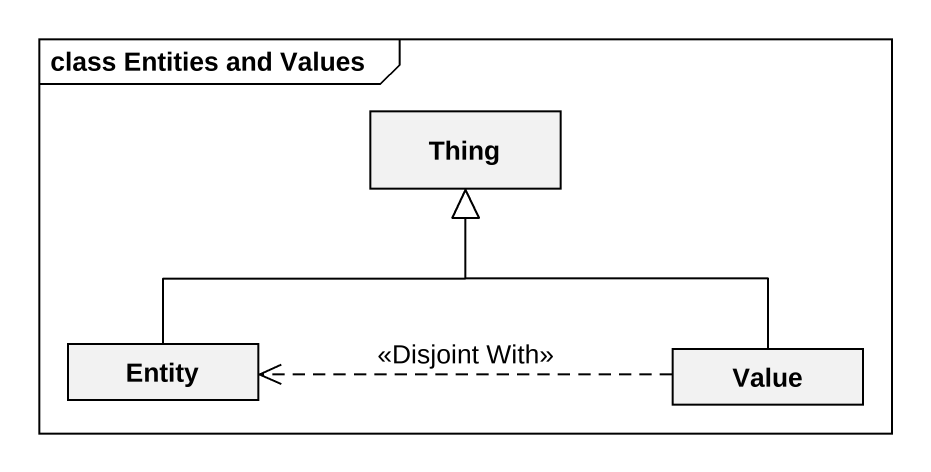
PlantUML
@startuml
mainframe class Entities and Values
hide circle
hide empty members
class Thing
class "Entity" as Entity_
class Value
Entity_ -up-|> Thing
Value -up-|> Thing
Value .left.> Entity_ : <<Disjoint With>>
@enduml
